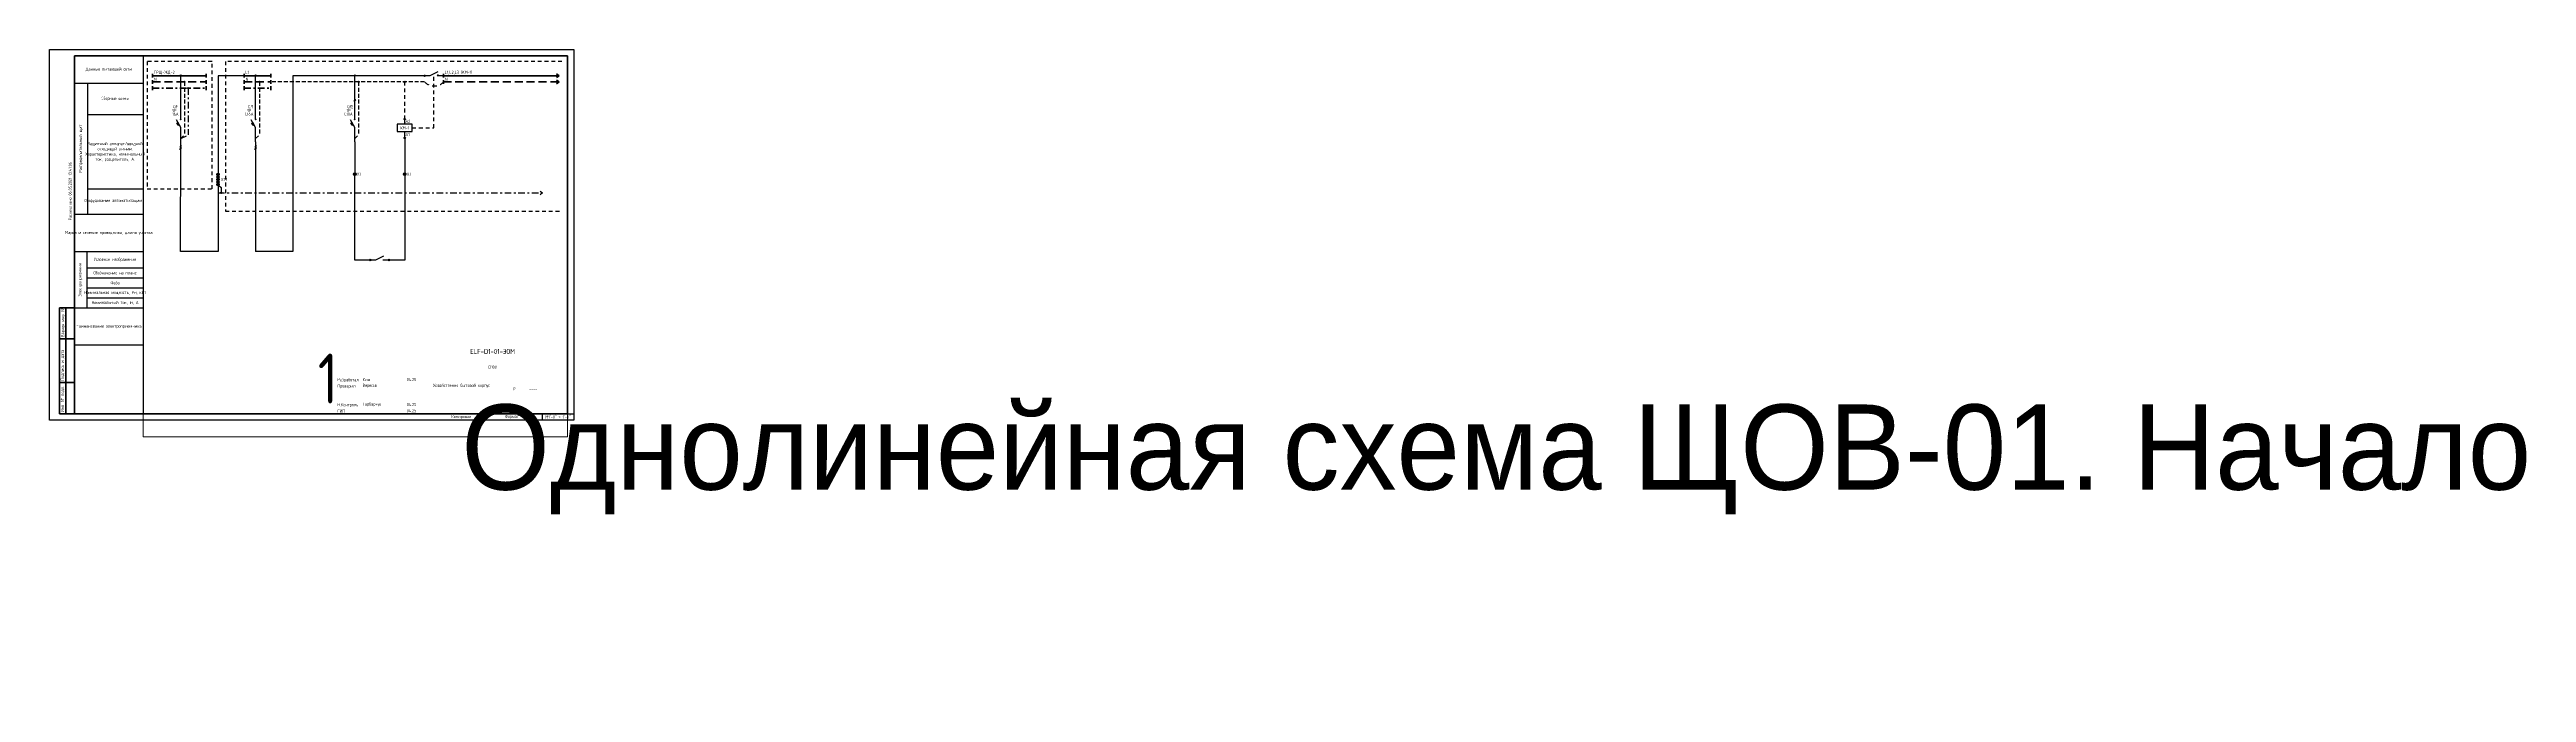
# Paper-space layout 'ЩР' of a CAD drawing. Header units: millimetres. Extents: x 0 to 1985, y -218 to 297.
# The model-space entities are those that its viewports show. They can reach past a viewport. Long polylines and large blocks are cut down to what shows.
import ezdxf
from ezdxf.enums import TextEntityAlignment as Align

# ---------------------------------------------------------------- set-up
doc = ezdxf.new("R2018")
doc.units = ezdxf.units.MM
for name, pattern in [('CENTER2', [28.575, 19.05, -3.175, 3.175, -3.175]), ('HIDDEN2', [4.7625, 3.175, -1.5875]), ('JIS_02_0.7', [1.35, 0.75, -0.6]), ('Штрихштриховая', [10.936111, 5.291667, -2.116667, 1.411111, -2.116667])]:
    doc.linetypes.add(name, pattern=pattern)
doc.layers.add('0_UNC Defpoints ЭОМ', color=6, linetype='Continuous', plot=False)
for name, color, linetype in [('0_Рамка', 7, 'Continuous'), ('SX_BLOCKS', 7, 'Continuous'), ('SX_PE', 3, 'CENTER2'), ('Нумерация QF', 7, 'Continuous')]:
    doc.layers.add(name, color=color, linetype=linetype)
doc.styles.get("Standard").update_dxf_attribs({"font": 'arial.ttf'})
doc.styles.add('UNC_A', font='GOST2304A_0.ttf')
doc.styles.add('Unecom', font='GOST2304A_0.ttf', dxfattribs={"height": 2.5})
doc.styles.add('СПДС', font='isocpeur.ttf', dxfattribs={"width": 0.8, "height": 2.5})

# ---------------------------------------------------------------- blocks, each defined once
blk = doc.blocks.new('*U169')
at = {"lineweight": 60, "ltscale": 10}
for p, q in [((20, 292), (415, 292)), ((20, 5), (20, 292)), ((415, 292), (415, 5)), ((8, 90), (20, 90)), ((8, 5), (8, 90)), ((13, 90), (13, 5)), ((20, 90), (20, 5)), ((20, 90), (20, 5)), ((8, 65), (20, 65)), ((8, 30), (20, 30)), ((20, 5), (8, 5)), ((415, 5), (20, 5))]:
    blk.add_line(p, q, dxfattribs=at)
at = {"layer": '0_UNC Defpoints ЭОМ', "ltscale": 10}
blk.add_lwpolyline([(420, 0), (0, 0), (0, 297), (420, 297)], close=True, dxfattribs=at)
at = {"layer": '0_UNC Defpoints ЭОМ', "lineweight": 30}
blk.add_lwpolyline([(395, 5), (420, 5), (420, 0), (395, 0)], close=True, dxfattribs=at)
at = {"char_height": 2.5, "attachment_point": 4, "rotation": 90, "style": 'Unecom'}
for s, insert, width in [('{\\fGOST type A|b0|i1|c204|p34; }Взамен инв. №', (10.5, 65), 25), (' Подпись и дата', (10.5, 30), 35), (' Инв. № подл.', (10.5, 5), 24.419)]:
    blk.add_mtext(s, dxfattribs=dict(at, insert=insert, width=width))
at = {"style": 'Unecom'}
for s, insert, char_height, width, attachment_point, line_spacing_factor in [('ELF-D1-01-ЭОМ', (355, 55), 4, 120, 5, 2), ('D100', (355, 42.5), 2.5, 115, 5, 1.5), ('Разработал', (230.7, 32), 2.5, 20, 4, 2), ('Проверил', (230.7, 27), 2.5, 20, 4, 2), ('Ким', (250.8, 32.5), 2.5, 19.921, 4, 2), ('Вересов', (250.8, 27.5), 2.5, 19.921, 4, 2), ('04.25', (290, 32.5), 2.5, 10, 5, 2), ('Хозяйственно-бытовой корпус', (330, 27.5), 2.5, 70, 5, 1.5), ('Р', (372.5, 25), 2.5, 15, 5, 2), ('Н.Контроль', (230.7, 12), 2.5, 20, 4, 2), ('ГИП', (230.7, 7.3), 2.5, 20, 4, 2), ('----', (250.8, 7), 2.5, 19.921, 4, 2), ('Гарбарчук', (250.8, 12.5), 2.5, 19.921, 4, 2), ('04.25', (290, 12.5), 2.5, 10, 5, 2), ('04.25', (290, 7.5), 2.5, 10, 5, 2)]:
    blk.add_mtext(s, dxfattribs=dict(at, insert=insert, char_height=char_height, width=width, attachment_point=attachment_point, line_spacing_factor=line_spacing_factor))
at = {"char_height": 2.5, "attachment_point": 4, "style": 'Unecom'}
for s, insert, width in [('Формат  ', (364.9, 2.6), 50), ('\\pi1; ', (250, -133.2), 20), ('\\pi1; ', (250, -133.2), 20), ('\\pxi0.4; ', (250, -133.2), 20), ('\\pi1; ', (512.5, -218.3), 20), ('\\pi1; ', (512.5, -218.3), 20), ('\\pxi0.4; ', (512.5, -218.3), 20)]:
    blk.add_mtext(s, dxfattribs=dict(at, insert=insert, width=width))
at = {"style": 'Unecom'}
blk.add_attdef('ЛИСТ_№', text='', height=2.5, dxfattribs=at).set_placement((387.5, 25), align=Align.MIDDLE_CENTER)
blk.add_attdef('КОЛ-ВО_ЛИСТОВ', text='', height=2.5, dxfattribs=at).set_placement((404.7, 23.7), align=Align.CENTER)
at = {"lineweight": 30, "flags": 104}
blk.add_attdef('ОПИСАНИЕ_ЛИСТА', text='', height=2.5, dxfattribs=at).set_placement((329.9, 12.5), align=Align.MIDDLE_CENTER)
at = {"style": 'Unecom', "flags": 8}
blk.add_attdef('ФОРМАТ_БУМАГИ', (379.4, 1.3), '', height=2.5, dxfattribs=at)
at = {"layer": '0_Рамка', "style": 'СПДС', "width": 0.8}
blk.add_text('Распечатано 06.05.2021 13:41:06', height=2.5, rotation=90, dxfattribs=at).set_placement((16.5, 160), align=Align.MIDDLE_LEFT)
at = {"layer": 'Defpoints', "insert": (330, 2.5), "char_height": 2.5, "width": 70, "attachment_point": 5, "style": 'Unecom'}
blk.add_mtext('Копировал', dxfattribs=at)
blk = doc.blocks.new('_Боковик_схема Юником')
at = {"color": 0, "lineweight": -2, "ltscale": 3}
blk.add_lwpolyline([(0, 232), (55, 232), (55, 0), (0, 0)], close=True, dxfattribs=at)
for points in [[(0, 210), (55, 210), (55, 125), (10.3, 125)], [(10.3, 210), (10.3, 105)], [(10.3, 185), (55, 185)], [(0, 105), (55, 105)], [(0, 75), (55, 75)], [(10, 75), (10, 30)], [(10, 62), (51.8, 62)], [(10, 62), (55, 62)], [(10, 54), (55, 54)], [(10, 46), (55, 46)], [(0, 30), (55, 30)], [(10, 38), (55, 38)]]:
    blk.add_lwpolyline(points, dxfattribs=at)
at = {"color": 0, "lineweight": -2, "char_height": 2.5, "attachment_point": 5, "style": 'Unecom'}
for s, insert, width in [('Данные питающей сети', (27.5, 221), 55), ('Сборные шины', (32.6, 197.5), 44.736), ('Защитный аппарат/вводной отходящей линии.\\PХарактеристика, номинальный ток, расцепитель, А.', (32.6, 155), 44.736), ('Оборудование автоматизации', (31, 115.7), 37.884), ('Марка и сечение проводника, длина участка', (27.5, 90), 55), ('Условное изображение', (32.5, 68.5), 45), ('Номинальная мощность, Рн, кВт', (32.5, 42), 45), ('Обозначение на плане', (32.5, 58), 45), ('Фаза', (32.5, 50), 45), ('Номинальный ток, Iн, А', (32.5, 34), 45), ('Наименование электроприемника', (27.5, 15), 55)]:
    blk.add_mtext(s, dxfattribs=dict(at, insert=insert, width=width))
at = {"color": 0, "lineweight": -2, "char_height": 2.5, "attachment_point": 5, "rotation": 90, "style": 'Unecom'}
for s, insert, width in [('Распределительный щит', (5.1, 157.5), 105), ('Электроприемник', (4.6, 52.5), 45)]:
    blk.add_mtext(s, dxfattribs=dict(at, insert=insert, width=width))
blk = doc.blocks.new('*U102')
at = {"linetype": 'ByBlock', "lineweight": 40}
for points in [[(0, 1.5), (0, -1.5)], [(0, 0), (42.9, 0)], [(42.9, 1.5), (42.9, -1.5)], [(0, -3.5), (0, -6.5)], [(42.9, -3.5), (42.9, -6.5)]]:
    blk.add_lwpolyline(points, dxfattribs=at)
at = {"color": 4, "linetype": 'HIDDEN2', "lineweight": 40, "ltscale": 2}
blk.add_lwpolyline([(0, -5), (42.9, -5)], dxfattribs=at)
at = {"insert": (1.2, -1.6), "char_height": 2.5, "attachment_point": 1, "style": 'UNC_A'}
blk.add_mtext_dynamic_manual_height_columns('N', width=3.844, gutter_width=12.5, heights=[0], dxfattribs=at)
at = {"style": 'UNC_A'}
blk.add_attdef('ЛИНИЯ', (1, 1.5), '', height=2.5, dxfattribs=at)
blk = doc.blocks.new('*U161')
at = {"linetype": 'ByBlock', "lineweight": 40}
for points in [[(0, 1.5), (0, -1.5)], [(0, 0), (21.5, 0)], [(21.5, 1.5), (21.5, -1.5)], [(0, -3.5), (0, -6.5)], [(21.5, -3.5), (21.5, -6.5)]]:
    blk.add_lwpolyline(points, dxfattribs=at)
at = {"color": 4, "linetype": 'HIDDEN2', "lineweight": 40, "ltscale": 2}
blk.add_lwpolyline([(0, -5), (21.5, -5)], dxfattribs=at)
at = {"insert": (1.2, -1.6), "char_height": 2.5, "attachment_point": 1, "style": 'UNC_A'}
blk.add_mtext_dynamic_manual_height_columns('N', width=3.844, gutter_width=12.5, heights=[0], dxfattribs=at)
at = {"style": 'UNC_A'}
blk.add_attdef('ЛИНИЯ', (1, 1.5), '', height=2.5, dxfattribs=at)
blk = doc.blocks.new('*U104')
at = {"lineweight": 25}
for p, q in [((-0.7, -0.7), (0.7, 0.7)), ((-0.7, -1.7), (0.7, -0.3)), ((-0.7, -2.7), (0.7, -1.3))]:
    blk.add_line(p, q, dxfattribs=at)
blk = doc.blocks.new('*U122')
for p, q in [((0, -36.3), (0, -1.2)), ((0, -42.8), (-3.5, -36.7)), ((-0.4, -36.6), (0.4, -35.9)), ((0.4, -36.6), (-0.4, -35.9)), ((0, -54.3), (0, -42.8))]:
    blk.add_line(p, q)
at = {"color": 4, "linetype": 'HIDDEN2'}
for p in [(3, -6.2), (0, -51.6)]:
    blk.add_line(p, (3, -48.6), dxfattribs=at)
blk.add_lwpolyline([(-2.1, -41.1), (-3.1, -39.4), (-2.3, -38.9), (-1.3, -40.6)], close=True)
for centre in [(0, -1.2), (3, -6.2)]:
    blk.add_circle(centre, 0.5)
at = {"insert": (-6.2, -24.9), "char_height": 2.5, "attachment_point": 1, "style": 'Unecom'}
blk.add_mtext_dynamic_manual_height_columns('\\pxql;QF', width=5.707, gutter_width=12.5, heights=[4.37], dxfattribs=at)
at = {"style": 'Unecom'}
for tag, p in [('P', (-3.4, -30.4)), ('A', (-1.7, -33.3))]:
    blk.add_attdef(tag, text='', height=2.5, dxfattribs=at).set_placement(p, align=Align.RIGHT)
blk.add_attdef('N', (-3.2, -27.4), '', height=2.5, dxfattribs=at)
blk = doc.blocks.new('*U164')
at = {"lineweight": 40}
for p, q in [((92.6, 0), (90.6, 1.5)), ((92.6, 0), (90.6, -1.5)), ((92.6, -5), (90.6, -3.5)), ((92.6, -5), (90.6, -6.5))]:
    blk.add_line(p, q, dxfattribs=at)
at = {"linetype": 'ByBlock', "lineweight": 40}
for points in [[(0, 1.5), (0, -1.5)], [(0, 0), (92.6, 0)], [(0, -3.5), (0, -6.5)]]:
    blk.add_lwpolyline(points, dxfattribs=at)
at = {"color": 4, "linetype": 'HIDDEN2', "lineweight": 40, "ltscale": 2}
blk.add_lwpolyline([(0, -5), (92.6, -5)], dxfattribs=at)
at = {"insert": (1.2, -1.6), "char_height": 2.5, "attachment_point": 1, "style": 'UNC_A'}
blk.add_mtext_dynamic_manual_height_columns('N', width=3.844, gutter_width=12.5, heights=[0], dxfattribs=at)
at = {"style": 'UNC_A'}
blk.add_attdef('ЛИНИЯ', (1, 1.5), '', height=2.5, dxfattribs=at)
blk = doc.blocks.new('км-3')
for p, q in [((4.1, 5), (0, 5)), ((10.6, 8.2), (4.1, 5)), ((15.1, 5), (10.1, 5))]:
    blk.add_line(p, q)
for centre in [(0, 5), (15.1, 5)]:
    blk.add_circle(centre, 0.575)
at = {"color": 4, "linetype": 'JIS_02_0.7', "ltscale": 5}
blk.add_arc((7.6, 7.3), 10.5, 224.1519, 315.8481, dxfattribs=at)
blk.add_arc((10.7, 5), 0.575, 0, 180)
blk = doc.blocks.new('Кмка')
for p, q in [((0, 11), (0, 15)), ((0, 0), (0, 5))]:
    blk.add_line(p, q)
blk.add_lwpolyline([(6, 11), (-6, 11), (-6, 5), (6, 5)], close=True)
for centre in [(0, 15), (0, 0)]:
    blk.add_circle(centre, 0.575)
at = {"style": 'Unecom'}
for s, p in [('А2', (0.6, 12)), ('А1', (0.6, 1.5))]:
    blk.add_text(s, height=2.5, dxfattribs=at).set_placement(p)
at = {"style": 'UNC_A'}
blk.add_attdef('КМ', text='', height=2.5, dxfattribs=at).set_placement((0, 8), align=Align.MIDDLE_CENTER)
blk = doc.blocks.new('*U103')
at = {"lineweight": 25}
blk.add_line((-0.7, -0.7), (0.7, 0.7), dxfattribs=at)
blk = doc.blocks.new('XT')
at = {"color": 32, "true_color": 0xcd6928}
for p, q in [((0.8, 0), (-1, -1.8)), ((1, -0.2), (-0.8, -2))]:
    blk.add_line(p, q, dxfattribs=at)
at = {"color": 5}
for p, q in [((0.8, -2), (-1, -3.8)), ((1, -2.2), (-0.8, -4))]:
    blk.add_line(p, q, dxfattribs=at)
at = {"color": 32, "true_color": 0xcd6928}
blk.add_circle((0, -1), 1, dxfattribs=at)
at = {"color": 5}
blk.add_circle((0, -3), 1, dxfattribs=at)
at = {"style": 'UNC_A'}
blk.add_attdef('1', (1.7, 0.1), '', height=2.5, dxfattribs=at)
blk = doc.blocks.new('SX_XTPE')
at = {"color": 3}
for p, q in [((0.753, 1.003), (-1.003, -0.753)), ((1.003, 0.753), (-0.753, -1.003))]:
    blk.add_line(p, q, dxfattribs=at)
blk.add_circle((0, 0), 1, dxfattribs=at)
blk = doc.blocks.new('SX_XT3')
at = {"color": 32, "true_color": 0xcd6928}
for p, q in [((0.7533, 4.0033), (-1.0033, 2.2467)), ((0.7533, 2.0033), (-1.0033, 0.2467)), ((1.0033, 3.7533), (-0.7533, 1.9967)), ((1.0033, 1.7533), (-0.7533, -0.0033))]:
    blk.add_line(p, q, dxfattribs=at)
for centre in [(0, 3), (0, 1)]:
    blk.add_circle(centre, 1, dxfattribs=at)

msp = doc.modelspace()

# ---------------------------------------------------------------- linework, layer by layer
at = {"color": 32, "true_color": 0xcd6928}
for p, q in [((225.3, 1484.1), (223.6, 1482.3)), ((225.6, 1483.8), (223.8, 1482)), ((265.3, 1484.1), (263.6, 1482.3)), ((265.6, 1483.8), (263.8, 1482))]:
    msp.add_line(p, q, dxfattribs=at)
for p, q in [((241.1, 1414.3), (237, 1414.3)), ((247.6, 1417.5), (241.1, 1414.3)), ((252.1, 1414.3), (247.1, 1414.3))]:
    msp.add_line(p, q)
at = {"color": 6}
for points in [[(395, 1578), (55, 1578), (55, 1291), (395, 1291), (395, 1578)], [(735, 1578), (395, 1578), (395, 1291), (735, 1291), (735, 1578)]]:
    msp.add_lwpolyline(points, dxfattribs=at)
at = {"linetype": 'JIS_02_0.7', "ltscale": 4}
for points in [[(110.2, 1573.5), (58.1, 1573.5), (58.1, 1471.4), (110.2, 1471.4), (110.2, 1573.5)], [(390.5, 1573.5), (120.9, 1573.5), (120.9, 1453.5), (390.5, 1453.5)], [(270.6, 1520.2), (287.8, 1520.2), (287.8, 1563.6)]]:
    msp.add_lwpolyline(points, dxfattribs=at)
at = {"lineweight": 40}
for points in [[(62.6, 1553.5), (62.6, 1550.5)], [(105.4, 1553.5), (105.4, 1550.5)], [(135.9, 1553.5), (135.9, 1550.5)], [(157.4, 1553.5), (157.4, 1550.5)]]:
    msp.add_lwpolyline(points, dxfattribs=at)
at = {"color": 3, "linetype": 'Штрихштриховая', "lineweight": 40}
for points in [[(62.6, 1552), (105.4, 1552)], [(135.9, 1552), (157.4, 1552)]]:
    msp.add_lwpolyline(points, dxfattribs=at)
for points in [[(135.9, 1562), (115, 1562), (115, 1421), (85, 1421)], [(279.9, 1562), (175, 1562), (175, 1421), (145, 1421)], [(85, 1421), (85.1, 1508.9)], [(145.1, 1508.9), (145.1, 1421)], [(224.6, 1508.9), (224.6, 1484.1)], [(264.6, 1512.2), (264.6, 1484.1)], [(224.6, 1414.3), (224.6, 1482.1)], [(264.6, 1482.1), (264.6, 1414.3), (252.1, 1414.3)], [(373, 1469.6), (375, 1468.1), (373, 1466.6)], [(237, 1414.3), (224.6, 1414.3)]]:
    msp.add_lwpolyline(points)
at = {"color": 3, "linetype": 'Штрихштриховая'}
for points in [[(91.1, 1552), (91.1, 1514.5)], [(85.1, 1511.6), (91.1, 1514.5)], [(115, 1468.1), (375, 1468.1)]]:
    msp.add_lwpolyline(points, dxfattribs=at)
at = {"color": 4, "linetype": 'HIDDEN2'}
msp.add_lwpolyline([(280.5, 1557), (157.4, 1557)], dxfattribs=at)
at = {"color": 4, "linetype": 'JIS_02_0.7', "ltscale": 4}
msp.add_lwpolyline([(264.6, 1527.2), (264.6, 1557)], dxfattribs=at)
at = {"color": 0, "linetype": 'ByBlock', "lineweight": -3}
for centre in [(91.1, 1552), (264.6, 1557)]:
    msp.add_circle(centre, 0.575, dxfattribs=at)
at = {"color": 32, "true_color": 0xcd6928}
for centre in [(224.6, 1483.1), (264.6, 1483.1)]:
    msp.add_circle(centre, 1, dxfattribs=at)
for centre in [(237, 1414.3), (252.1, 1414.3)]:
    msp.add_circle(centre, 0.575)
at = {"layer": 'SX_PE'}
for p, q in [((115.7, 1474.1), (117.5, 1472.3)), ((117.5, 1472.3), (117.5, 1468.1))]:
    msp.add_line(p, q, dxfattribs=at)
msp.add_circle((117.5, 1468.1), 0.5, dxfattribs=at)

# ---------------------------------------------------------------- block references
at = {"lineweight": -3}
msp.add_blockref('_Боковик_схема Юником', (0, 1346), dxfattribs=at)
for name, p, values in [('*U102', (62.6, 1562), {'ЛИНИЯ': 'ГРЩ-ЖД-2'}), ('*U161', (135.9, 1562), {'ЛИНИЯ': 'L1'}), ('*U164', (295.6, 1562), {'ЛИНИЯ': 'L1,L2,L3 (KM-1)'}), ('Кмка', (264.6, 1512.2), {'КМ': 'КМ-1'})]:
    msp.add_blockref(name, p).add_auto_attribs(values)
at = {"color": 1}
ref = msp.add_blockref('*U122', (85.1, 1563.3), dxfattribs=at)
ref.add_attrib('P', '3P', dxfattribs={"height": 2.5, "style": 'Unecom'}).set_placement((81.7, 1532.8), align=Align.RIGHT)
ref.add_attrib('A', '16А', dxfattribs={"height": 2.5, "style": 'Unecom'}).set_placement((83.4, 1530), align=Align.RIGHT)
ref = msp.add_blockref('*U122', (145.1, 1563.3), dxfattribs=at)
ref.add_attrib('P', '3P', dxfattribs={"height": 2.5, "style": 'Unecom'}).set_placement((141.7, 1532.8), align=Align.RIGHT)
ref.add_attrib('A', 'С16А', dxfattribs={"height": 2.5, "style": 'Unecom'}).set_placement((143.4, 1530), align=Align.RIGHT)
ref = msp.add_blockref('*U122', (224.6, 1563.3), dxfattribs=at)
ref.add_attrib('P', '1P', dxfattribs={"height": 2.5, "style": 'Unecom'}).set_placement((221.2, 1532.8), align=Align.RIGHT)
ref.add_attrib('A', 'С10А', dxfattribs={"height": 2.5, "style": 'Unecom'}).set_placement((222.9, 1530), align=Align.RIGHT)
for name, p in [('км-3', (280.5, 1557)), ('*U103', (224.6, 1542.3)), ('*U104', (85, 1505.4)), ('*U104', (145.1, 1505.4))]:
    msp.add_blockref(name, p)
at = {"layer": 'SX_BLOCKS'}
for name, p in [('SX_XT3', (115, 1479.8)), ('SX_XTPE', (115, 1474.8))]:
    msp.add_blockref(name, p, dxfattribs=at)
ref = msp.add_blockref('XT', (115, 1479.8), dxfattribs=at)
ref.add_attrib('1', 'XT1', (117.2, 1477.5), dxfattribs={"layer": '0', "height": 2.5, "style": 'UNC_A'})

# ---------------------------------------------------------------- texts
at = {"style": 'UNC_A'}
for p in [(226.3, 1481.9), (266.3, 1481.9)]:
    msp.add_attdef('ХТ', p, '1XT', height=2.5, dxfattribs=at)
at = {"layer": 'Defpoints', "color": 6, "insert": (195, 1339.3), "char_height": 40, "attachment_point": 1, "style": 'Unecom'}
msp.add_mtext_dynamic_manual_height_columns('1', width=99.921, gutter_width=12.5, heights=[0], dxfattribs=at)
at = {"layer": 'Нумерация QF', "char_height": 2.5, "attachment_point": 4, "style": 'Unecom'}
for s, insert in [('1', (141.9, 1537.1)), ('2', (221.6, 1537.2))]:
    msp.add_mtext_dynamic_manual_height_columns(s, width=7.51, gutter_width=12.5, heights=[0], dxfattribs=dict(at, insert=insert))

psp = doc.layouts.new('ЩР')

# ---------------------------------------------------------------- block references
at = {"ltscale": 100}
ref = psp.add_blockref('*U169', (0, 0), dxfattribs=at)
ref.add_attrib('ФОРМАТ_БУМАГИ', 'А3', (379.4, 1.3), dxfattribs={"height": 2.5, "style": 'Unecom'})
ref.add_attrib('ЛИСТ_№', '----', dxfattribs={"height": 2.5, "style": 'Unecom'}).set_placement((387.5, 25), align=Align.MIDDLE_CENTER)
lines = psp.add_mtext('Однолинейная схема ЩОВ-01. Начало', dxfattribs={"insert": (329.9, 12.5), "char_height": 68.284, "attachment_point": 1})
ref.add_attrib('ОПИСАНИЕ_ЛИСТА', '', (329.9, 12.5), dxfattribs={"flags": 104}).embed_mtext(lines)
at = {"lineweight": -3}
psp.add_blockref('_Боковик_схема Юником', (20, 60), dxfattribs=at)

# ---------------------------------------------------------------- texts
at = {"insert": (407.5, 2.5), "char_height": 2.5, "width": 25, "attachment_point": 5, "line_spacing_factor": 2, "style": 'Unecom'}
psp.add_mtext('М1\'-0" = 1\'-0"', dxfattribs=at)

# ---------------------------------------------------------------- viewports
at = {"layer": 'Defpoints', "color": 6}
psp.add_viewport(center=(245, 139.3), size=(340, 305.449), view_center_point=(225, 1425.3), view_height=305.449, dxfattribs=at)

doc.saveas('drawing.dxf')
